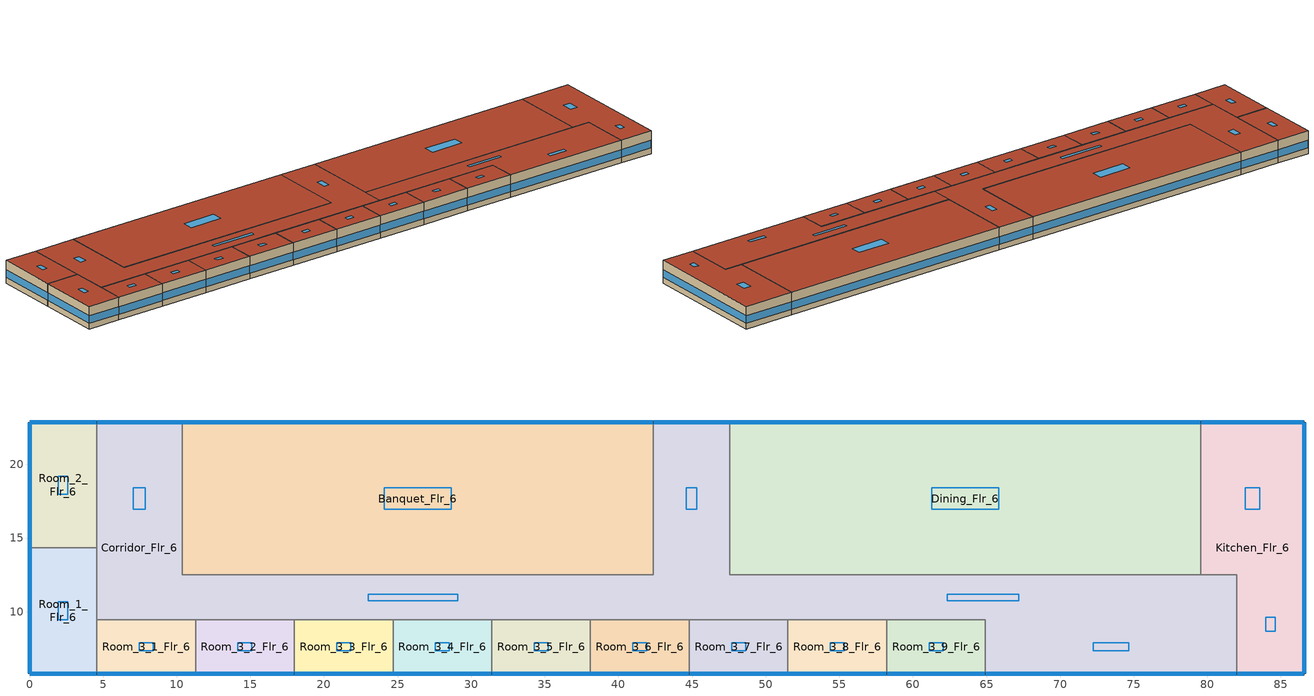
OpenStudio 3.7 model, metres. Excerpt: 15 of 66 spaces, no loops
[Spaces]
Room_2_Flr_6
 floor adiabatic (BTAP-Int-Wall): 4.57,22.86 4.57,14.33 0,14.33 0,22.86 z16.15
 wall outside: 4.57,22.86 0,22.86 0,14.33 z16.15:19.2
 wall to Room_1_Flr_6: 0,14.33 4.57,14.33 z16.15:19.2
 wall to Corridor_Flr_6: 4.57,14.33 4.57,22.86 z16.15:19.2
 window (BTAP-Ext-FixedWindow:U=0.190 SHGC=0.600): 4.55,22.86 0.03,22.86 / 0,22.83 0,14.35 z16.91:17.94
 roof outside: 4.57,14.33 4.57,22.86 0,22.86 0,14.33 z19.2
 skylight (BTAP-Ext-Skylights:U=0.190 SHGC=0.600): 2.61,17.99 2.61,19.2 1.96,19.2 1.96,17.99 z19.2
Banquet_Flr_6
 floor adiabatic (BTAP-Int-Wall): 42.37,22.86 42.37,12.5 10.36,12.5 10.36,22.86 z16.15
 wall outside: 42.37,22.86 10.36,22.86 z16.15:19.2
 wall to Corridor_Flr_6: 10.36,22.86 10.36,12.5 42.37,12.5 42.37,22.86 z16.15:19.2
 window (BTAP-Ext-FixedWindow:U=0.190 SHGC=0.600): 42.34,22.86 10.39,22.86 z16.91:17.93
 roof outside: 42.37,12.5 42.37,22.86 10.36,22.86 10.36,12.5 z19.2
 skylight (BTAP-Ext-Skylights:U=0.190 SHGC=0.600): 28.63,16.95 28.63,18.41 24.1,18.41 24.1,16.95 z19.2
Corridor_Flr_6
 floor adiabatic (BTAP-Int-Wall): 47.55,22.86 47.55,12.5 81.99,12.5 81.99,5.79 64.92,5.79 64.92,9.45 4.57,9.45 4.57,22.86 10.36,22.86 10.36,12.5 42.37,12.5 42.37,22.86 z16.15
 wall outside: 64.92,5.79 81.99,5.79 / 47.55,22.86 42.37,22.86 / 10.36,22.86 4.57,22.86 z16.15:19.2
 wall to Room_1_Flr_6: 4.57,14.33 4.57,9.45 z16.15:19.2
 wall to Kitchen_Flr_6: 81.99,5.79 81.99,12.5 79.55,12.5 z16.15:19.2
 wall to Dining_Flr_6: 79.55,12.5 47.55,12.5 47.55,22.86 z16.15:19.2
 wall to Room_3_1_Flr_6: 4.57,9.45 11.28,9.45 z16.15:19.2
 wall to Room_3_9_Flr_6: 58.22,9.45 64.92,9.45 64.92,5.79 z16.15:19.2
 wall to Room_3_4_Flr_6: 24.69,9.45 31.4,9.45 z16.15:19.2
 wall to Room_3_2_Flr_6: 11.28,9.45 17.98,9.45 z16.15:19.2
 wall to Room_3_3_Flr_6: 17.98,9.45 24.69,9.45 z16.15:19.2
 wall to Room_3_8_Flr_6: 51.51,9.45 58.22,9.45 z16.15:19.2
 wall to Room_3_5_Flr_6: 31.4,9.45 38.1,9.45 z16.15:19.2
 wall to Room_3_6_Flr_6: 38.1,9.45 44.81,9.45 z16.15:19.2
 wall to Room_3_7_Flr_6: 44.81,9.45 51.51,9.45 z16.15:19.2
 window (BTAP-Ext-FixedWindow:U=0.190 SHGC=0.600): 64.95,5.79 81.97,5.79 z16.91:17.93; 10.34,22.86 4.6,22.86 / 47.52,22.86 42.39,22.86 z16.91:17.94
 roof outside: 81.99,5.79 81.99,12.5 47.55,12.5 47.55,9.45 64.92,9.45 64.92,5.79 z19.2; 47.55,9.45 47.55,22.86 42.37,22.86 42.37,12.5 10.36,12.5 10.36,22.86 4.57,22.86 4.57,9.45 z19.2
 skylight (BTAP-Ext-Skylights:U=0.190 SHGC=0.600): 29.1,11.19 23.02,11.19 23.02,10.76 29.1,10.76 z19.2; 45.32,18.41 44.59,18.41 44.59,16.95 45.32,16.95 z19.2; 7.88,18.41 7.06,18.41 7.06,16.95 7.88,16.95 z19.2; 74.66,7.88 72.25,7.88 72.25,7.36 74.66,7.36 z19.2; 67.21,11.19 62.33,11.19 62.33,10.76 67.21,10.76 z19.2
Room_3_1_Flr_6
 floor adiabatic (BTAP-Int-Wall): 11.28,9.45 11.28,5.79 4.57,5.79 4.57,9.45 z16.15
 wall outside: 4.57,5.79 11.28,5.79 z16.15:19.2
 wall to Room_1_Flr_6: 4.57,9.45 4.57,5.79 z16.15:19.2
 wall to Room_3_2_Flr_6: 11.28,5.79 11.28,9.45 z16.15:19.2
 window (BTAP-Ext-FixedWindow:U=0.190 SHGC=0.600): 4.6,5.79 11.25,5.79 z16.91:17.94
 roof outside: 11.28,5.79 11.28,9.45 4.57,9.45 4.57,5.79 z19.2
 skylight (BTAP-Ext-Skylights:U=0.190 SHGC=0.600): 8.4,7.36 8.4,7.88 7.45,7.88 7.45,7.36 z19.2
Dining_Flr_6
 floor adiabatic (BTAP-Int-Wall): 79.55,22.86 79.55,12.5 47.55,12.5 47.55,22.86 z16.15
 wall outside: 79.55,22.86 47.55,22.86 z16.15:19.2
 wall to Kitchen_Flr_6: 79.55,12.5 79.55,22.86 z16.15:19.2
 window (BTAP-Ext-FixedWindow:U=0.190 SHGC=0.600): 79.53,22.86 47.57,22.86 z16.91:17.93
 roof outside: 79.55,12.5 79.55,22.86 47.55,22.86 47.55,12.5 z19.2
 skylight (BTAP-Ext-Skylights:U=0.190 SHGC=0.600): 65.81,16.95 65.81,18.41 61.29,18.41 61.29,16.95 z19.2
Room_1_Flr_6
 floor adiabatic (BTAP-Int-Wall): 4.57,14.33 4.57,5.79 0,5.79 0,14.33 z16.15
 wall outside: 0,14.33 0,5.79 4.57,5.79 z16.15:19.2
 window (BTAP-Ext-FixedWindow:U=0.190 SHGC=0.600): 0.03,5.79 4.55,5.79 / 0,14.3 0,5.82 z16.91:17.94
 roof outside: 4.57,5.79 4.57,14.33 0,14.33 0,5.79 z19.2
 skylight (BTAP-Ext-Skylights:U=0.190 SHGC=0.600): 2.61,9.45 2.61,10.66 1.96,10.66 1.96,9.45 z19.2
Kitchen_Flr_6
 floor adiabatic (BTAP-Int-Wall): 86.56,22.86 86.56,5.79 81.99,5.79 81.99,12.5 79.55,12.5 79.55,22.86 z16.15
 wall outside: 81.99,5.79 86.56,5.79 86.56,22.86 79.55,22.86 z16.15:19.2
 window (BTAP-Ext-FixedWindow:U=0.190 SHGC=0.600): 82.02,5.79 86.54,5.79 / 86.54,22.86 79.58,22.86 z16.91:17.94; 86.56,5.82 86.56,22.83 z16.91:17.93
 roof outside: 86.56,5.79 86.56,22.86 79.55,22.86 79.55,12.5 81.99,12.5 81.99,5.79 z19.2
 skylight (BTAP-Ext-Skylights:U=0.190 SHGC=0.600): 84.6,9.62 83.95,9.62 83.95,8.67 84.6,8.67 z19.2; 83.55,18.41 82.56,18.41 82.56,16.95 83.55,16.95 z19.2
Room_3_2_Flr_6
 floor adiabatic (BTAP-Int-Wall): 17.98,9.45 17.98,5.79 11.28,5.79 11.28,9.45 z16.15
 wall outside: 11.28,5.79 17.98,5.79 z16.15:19.2
 wall to Room_3_3_Flr_6: 17.98,5.79 17.98,9.45 z16.15:19.2
 window (BTAP-Ext-FixedWindow:U=0.190 SHGC=0.600): 11.3,5.79 17.96,5.79 z16.91:17.94
 roof outside: 17.98,5.79 17.98,9.45 11.28,9.45 11.28,5.79 z19.2
 skylight (BTAP-Ext-Skylights:U=0.190 SHGC=0.600): 15.11,7.36 15.11,7.88 14.16,7.88 14.16,7.36 z19.2
Room_3_3_Flr_6
 floor adiabatic (BTAP-Int-Wall): 24.69,9.45 24.69,5.79 17.98,5.79 17.98,9.45 z16.15
 wall outside: 17.98,5.79 24.69,5.79 z16.15:19.2
 wall to Room_3_4_Flr_6: 24.69,5.79 24.69,9.45 z16.15:19.2
 window (BTAP-Ext-FixedWindow:U=0.190 SHGC=0.600): 18.01,5.79 24.66,5.79 z16.91:17.94
 roof outside: 24.69,5.79 24.69,9.45 17.98,9.45 17.98,5.79 z19.2
 skylight (BTAP-Ext-Skylights:U=0.190 SHGC=0.600): 21.81,7.36 21.81,7.88 20.86,7.88 20.86,7.36 z19.2
Room_3_4_Flr_6
 floor adiabatic (BTAP-Int-Wall): 31.4,9.45 31.4,5.79 24.69,5.79 24.69,9.45 z16.15
 wall outside: 24.69,5.79 31.4,5.79 z16.15:19.2
 wall to Room_3_5_Flr_6: 31.4,5.79 31.4,9.45 z16.15:19.2
 window (BTAP-Ext-FixedWindow:U=0.190 SHGC=0.600): 24.72,5.79 31.37,5.79 z16.91:17.94
 roof outside: 31.4,5.79 31.4,9.45 24.69,9.45 24.69,5.79 z19.2
 skylight (BTAP-Ext-Skylights:U=0.190 SHGC=0.600): 28.52,7.36 28.52,7.88 27.57,7.88 27.57,7.36 z19.2
Room_3_5_Flr_6
 floor adiabatic (BTAP-Int-Wall): 38.1,9.45 38.1,5.79 31.4,5.79 31.4,9.45 z16.15
 wall outside: 31.4,5.79 38.1,5.79 z16.15:19.2
 wall to Room_3_6_Flr_6: 38.1,5.79 38.1,9.45 z16.15:19.2
 window (BTAP-Ext-FixedWindow:U=0.190 SHGC=0.600): 31.42,5.79 38.08,5.79 z16.91:17.94
 roof outside: 38.1,5.79 38.1,9.45 31.4,9.45 31.4,5.79 z19.2
 skylight (BTAP-Ext-Skylights:U=0.190 SHGC=0.600): 35.22,7.36 35.22,7.88 34.27,7.88 34.27,7.36 z19.2
Room_3_6_Flr_6
 floor adiabatic (BTAP-Int-Wall): 44.81,9.45 44.81,5.79 38.1,5.79 38.1,9.45 z16.15
 wall outside: 38.1,5.79 44.81,5.79 z16.15:19.2
 wall to Room_3_7_Flr_6: 44.81,5.79 44.81,9.45 z16.15:19.2
 window (BTAP-Ext-FixedWindow:U=0.190 SHGC=0.600): 38.13,5.79 44.78,5.79 z16.91:17.94
 roof outside: 44.81,5.79 44.81,9.45 38.1,9.45 38.1,5.79 z19.2
 skylight (BTAP-Ext-Skylights:U=0.190 SHGC=0.600): 41.93,7.36 41.93,7.88 40.98,7.88 40.98,7.36 z19.2
Room_3_7_Flr_6
 floor adiabatic (BTAP-Int-Wall): 51.51,9.45 51.51,5.79 44.81,5.79 44.81,9.45 z16.15
 wall outside: 44.81,5.79 51.51,5.79 z16.15:19.2
 wall to Room_3_8_Flr_6: 51.51,5.79 51.51,9.45 z16.15:19.2
 window (BTAP-Ext-FixedWindow:U=0.190 SHGC=0.600): 44.83,5.79 51.49,5.79 z16.91:17.94
 roof outside: 51.51,5.79 51.51,9.45 44.81,9.45 44.81,5.79 z19.2
 skylight (BTAP-Ext-Skylights:U=0.190 SHGC=0.600): 48.64,7.36 48.64,7.88 47.69,7.88 47.69,7.36 z19.2
Room_3_8_Flr_6
 floor adiabatic (BTAP-Int-Wall): 58.22,9.45 58.22,5.79 51.51,5.79 51.51,9.45 z16.15
 wall outside: 51.51,5.79 58.22,5.79 z16.15:19.2
 wall to Room_3_9_Flr_6: 58.22,5.79 58.22,9.45 z16.15:19.2
 window (BTAP-Ext-FixedWindow:U=0.190 SHGC=0.600): 51.54,5.79 58.19,5.79 z16.91:17.94
 roof outside: 58.22,5.79 58.22,9.45 51.51,9.45 51.51,5.79 z19.2
 skylight (BTAP-Ext-Skylights:U=0.190 SHGC=0.600): 55.34,7.36 55.34,7.88 54.39,7.88 54.39,7.36 z19.2
Room_3_9_Flr_6
 floor adiabatic (BTAP-Int-Wall): 64.92,9.45 64.92,5.79 58.22,5.79 58.22,9.45 z16.15
 wall outside: 58.22,5.79 64.92,5.79 z16.15:19.2
 window (BTAP-Ext-FixedWindow:U=0.190 SHGC=0.600): 58.25,5.79 64.9,5.79 z16.91:17.94
 roof outside: 64.92,5.79 64.92,9.45 58.22,9.45 58.22,5.79 z19.2
 skylight (BTAP-Ext-Skylights:U=0.190 SHGC=0.600): 62.04,7.36 62.04,7.88 61.1,7.88 61.1,7.36 z19.2
[Site]
Calgary Intl AP_AB_CAN: Latitude {deg}=51.11; Longitude {deg}=-114.02; Time Zone {hr}=-7; Elevation {m}=1084.1; Terrain=City
[Building]
LargeHotel: North Axis {deg}=0; Default Construction Set=BTAP-Mass at hdd = 5000.0; Standards Number of Stories=7; Standards Number of Above Ground Stories=6; Standards Template=NECB2017; Standards Building Type=LargeHotel
[Site:WaterMainsTemperature]
Calculation Method=Correlation; Annual Average Outdoor Air Temperature {C}=4.69167; Maximum Difference In Monthly Average Outdoor Air Temperatures {deltaC}=24.6
[Site:GroundTemperature:BuildingSurface]
19.527, 19.502, 19.536, 19.598, 20.002, 21.64, 22.225, 22.375, 21.449, 20.121, 19.802, 19.633
[SizingPeriod:DesignDay] Barometric Pressure {Pa}=88961; Rain Indicator=No; Snow Indicator=No; Day of Month=21; Daylight Saving Time Indicator=No; Humidity Condition Type=Wetbulb; Dry-Bulb Temperature Range Modifier Type=DefaultMultipliers
Name | Maximum Dry-Bulb Temperature {C} | Daily Dry-Bulb Temperature Range {deltaC} | Wind Speed {m/s} | Wind Direction {deg} | Month | Day Type | Wetbulb or DewPoint at Maximum Dry-Bulb {C} | Solar Model Indicator | ASHRAE Clear Sky Optical Depth for Beam Irradiance | ASHRAE Clear Sky Optical Depth for Diffuse Irradiance | Sky Clearness
Calgary Intl AP Ann Clg .4% Condns DB=>MWB | 28.8 | 12.3 | 4.5 | 160 | 7 | SummerDesignDay | 16 | ASHRAETau | 0.34 | 2.419
Calgary Intl AP Ann Clg .4% Condns WB=>MDB | 25.5 | 12.3 | 4.5 | 160 | 7 | SummerDesignDay | 17.8 | ASHRAETau | 0.34 | 2.419
Calgary Intl AP Ann Htg 99.6% Condns DB | -27.7 | 0 | 2.7 | 200 | 1 | WinterDesignDay | -27.7 | ASHRAEClearSky |  |  | 0
[ClimateZones]
Climate Zone Institution Name 1=ASHRAE; Climate Zone Document Name 1=ANSI/ASHRAE Standard 169; Climate Zone Document Year 1=2006; Climate Zone Value 1=7
[Site:GroundTemperature:Shallow]
-1.6, -5.4, -6.4, -5.5, -0.4, 5.3, 10.8, 14.7, 15.8, 14, 9.5, 4
[Site:GroundTemperature:Deep]
4, 1.3, -0.4, -0.9, 0.1, 2.3, 5.2, 8, 9.9, 10.3, 9.2, 7
[Site:GroundTemperature:FCfactorMethod]
January Ground Temperature {C}=5.5; February Ground Temperature {C}=-2; March Ground Temperature {C}=-7.6; April Ground Temperature {C}=-6.3; May Ground Temperature {C}=-6.6; June Ground Temperature {C}=-0.3; July Ground Temperature {C}=4.9; August Ground Temperature {C}=10.2; September Ground Temperature {C}=13.8; October Ground Temperature {C}=17; November Ground Temperature {C}=16.6; December Ground Temperature {C}=11.1
[Material:NoMass] Roughness=Smooth; Thermal Absorptance=0.9; Solar Absorptance=0.7
Name | Thermal Resistance {m2-K/W} | Visible Absorptance
Typical Carpet Pad; Typical Carpet Pad 1 | 0.21648 | 0.8
Typical Insulation 1 | 5.91238 | 0.7
Typical Insulation 2 | 4.49096 | 0.7
Typical Insulation 3 | 7.24636 | 0.7
Typical Carpet Pad 2 | 1.25503 | 0.8
Typical Carpet Pad 3; Typical Carpet Pad 4 | 3.45515 | 0.8
Typical Insulation 4 | 0.526298 | 0.7
Typical Insulation 5 | 0.526316 | 0.7
[Material]
Name | Roughness | Thickness {m} | Conductivity {W/m-K} | Density {kg/m3} | Specific Heat {J/kg-K} | Thermal Absorptance | Solar Absorptance | Visible Absorptance
G05 25mm wood | MediumSmooth | 0.0254 | 0.15 | 608 | 1630 | 0.9 | 0.5 | 0.5
100mm Normalweight concrete floor 1 | MediumSmooth | 0.1016 | 2.31 | 2322 | 832
G01 13mm gypsum board 1 | Smooth | 0.0127 | 0.16 | 800 | 1090 | 0.9 | 0.7 | 0.5
4 in. Normalweight Concrete Floor 1 | MediumRough | 0.1016 | 2.31 | 2322 | 832 | 0.9 | 0.7 | 0.7
1IN Stucco 1 | Smooth | 0.0253 | 0.6918 | 1858 | 837 | 0.9 | 0.7 | 0.92
8IN CONCRETE HW RefBldg 1 | Rough | 0.2032 | 1.311 | 2240 | 836.8 | 0.9 | 0.7 | 0.7
1/2IN Gypsum 1 | Smooth | 0.0127 | 0.16 | 784.9 | 830 | 0.9 | 0.4 | 0.4
Metal Roof Surface 1; F08 Metal surface 1 | Smooth | 0.0008 | 45.28 | 7824 | 500 | 0.9 | 0.7 | 0.7
6 in. Normalweight Concrete Floor 1; 6 in. Normalweight Concrete Floor 2; 6 in. Normalweight Concrete Floor 3 | MediumRough | 0.1524 | 2.31 | 2322 | 832 | 0.9 | 0.7 | 0.7
[Construction]
BTAP-Int-Partition; BTAP-Int-Door: G05 25mm wood
BTAP-Int-Floor: 100mm Normalweight concrete floor 1, Typical Carpet Pad
BTAP-Int-Wall: G01 13mm gypsum board 1, G01 13mm gypsum board 1
BTAP-Int-Ceiling: Typical Carpet Pad, 100mm Normalweight concrete floor 1
BTAP-Int-Window: SimpleGlazing
BTAP-Ext-Floor-Mass:U-0.162: Typical Insulation 1, 4 in. Normalweight Concrete Floor 1, Typical Carpet Pad 1
BTAP-Ext-Wall-Mass:U-0.21: 1IN Stucco 1, 8IN CONCRETE HW RefBldg 1, Typical Insulation 2, 1/2IN Gypsum 1
BTAP-Ext-Roof-Metal:U-0.138: Metal Roof Surface 1, Typical Insulation 3
BTAP-Grnd-Floor-Mass:U-0.757: 6 in. Normalweight Concrete Floor 1, Typical Carpet Pad 2
BTAP-Grnd-Wall-Mass:U-0.284: 6 in. Normalweight Concrete Floor 2, Typical Carpet Pad 3
BTAP-Grnd-Roof-Mass:U-0.284: 6 in. Normalweight Concrete Floor 3, Typical Carpet Pad 4
BTAP-Ext-FixedWindow:U=0.190 SHGC=0.600; BTAP-Ext-GlassDoors:U=0.190 SHGC=0.600; BTAP-Ext-Skylights:U=0.190 SHGC=0.600; BTAP-Ext-DaylightDomes:U=0.190 SHGC=0.600; BTAP-Ext-DaylightDiffuser:U=0.190 SHGC=0.600: SimpleGlazing:U=0.190 SHGC=0.600
BTAP-Ext-Door:U-1.9: F08 Metal surface 1, Typical Insulation 4
BTAP-Ext-OverHeadDoor:U-1.9: Typical Insulation 5
[DefaultConstructionSet]
BTAP-Mass at hdd = 5000.0: Default Exterior Surface Constructions=BTAP-Mass at hdd = 5000.0; Default Interior Surface Constructions=Default Surface Constructions 2; Default Ground Contact Surface Constructions=BTAP-Mass at hdd = 5000.0 1; Default Exterior SubSurface Constructions=BTAP-Mass at hdd = 5000.0; Default Interior SubSurface Constructions=Default Sub Surface Constructions 2; Interior Partition Construction=BTAP-Int-Partition
[DefaultSurfaceConstructions]
Name | Floor Construction | Wall Construction | Roof Ceiling Construction
Default Surface Constructions 2 | BTAP-Int-Floor | BTAP-Int-Wall | BTAP-Int-Ceiling
BTAP-Mass at hdd = 5000.0 | BTAP-Ext-Floor-Mass:U-0.162 | BTAP-Ext-Wall-Mass:U-0.21 | BTAP-Ext-Roof-Metal:U-0.138
BTAP-Mass at hdd = 5000.0 1 | BTAP-Grnd-Floor-Mass:U-0.757 | BTAP-Grnd-Wall-Mass:U-0.284 | BTAP-Grnd-Roof-Mass:U-0.284
[DefaultSubSurfaceConstructions]
Name | Fixed Window Construction | Operable Window Construction | Door Construction | Glass Door Construction | Overhead Door Construction | Skylight Construction | Tubular Daylight Dome Construction | Tubular Daylight Diffuser Construction
Default Sub Surface Constructions 2 | BTAP-Int-Window | BTAP-Int-Window | BTAP-Int-Door
BTAP-Mass at hdd = 5000.0 | BTAP-Ext-FixedWindow:U=0.190 SHGC=0.600 | BTAP-Ext-FixedWindow:U=0.190 SHGC=0.600 | BTAP-Ext-Door:U-1.9 | BTAP-Ext-GlassDoors:U=0.190 SHGC=0.600 | BTAP-Ext-OverHeadDoor:U-1.9 | BTAP-Ext-Skylights:U=0.190 SHGC=0.600 | BTAP-Ext-DaylightDomes:U=0.190 SHGC=0.600 | BTAP-Ext-DaylightDiffuser:U=0.190 SHGC=0.600
[WindowMaterial:SimpleGlazingSystem] Solar Heat Gain Coefficient=0.6; Visible Transmittance=0.21
Name | U-Factor {W/m2-K}
SimpleGlazing | 2.2
SimpleGlazing:U=0.190 SHGC=0.600 | 1.9
[Space] Building Story=Building Story 4; Volume {m3}=Autocalculate
Name | Space Type | Thermal Zone | Part of Total Floor Area
Room_2_Flr_6 | Space Function Guest room | DU_BT=Space Function_ST=Guest room_FL=Building Story 4_SCHF 8 | Yes
Banquet_Flr_6; Dining_Flr_6 | Space Function Dining area - other | ALL_ST=Dining area - other_FL=Building Story 4_SCH=B | Yes
Kitchen_Flr_6 | Space Function Food preparation area | ALL_ST=Food preparation area_FL=Building Story 4_SCH=B | Yes
Corridor_Flr_6 | Space Function Corridor/Transition area other-sch-F | WILD_ST=Corridor/Transition area other-sch-E_FL=Building Story 4_SCH=F | Yes
Room_3_1_Flr_6 | Space Function Guest room | DU_BT=Space Function_ST=Guest room_FL=Building Story 4_SCHF 5 | Yes
Room_1_Flr_6 | Space Function Guest room | DU_BT=Space Function_ST=Guest room_FL=Building Story 4_SCHF 7 | Yes
Room_3_2_Flr_6 | Space Function Guest room | DU_BT=Space Function_ST=Guest room_FL=Building Story 4_SCHF 10
Room_3_3_Flr_6 | Space Function Guest room | DU_BT=Space Function_ST=Guest room_FL=Building Story 4_SCHF 4
Room_3_4_Flr_6 | Space Function Guest room | DU_BT=Space Function_ST=Guest room_FL=Building Story 4_SCHF 3
Room_3_5_Flr_6 | Space Function Guest room | DU_BT=Space Function_ST=Guest room_FL=Building Story 4_SCHF 6
Room_3_6_Flr_6 | Space Function Guest room | DU_BT=Space Function_ST=Guest room_FL=Building Story 4_SCHF 2
Room_3_7_Flr_6 | Space Function Guest room | DU_BT=Space Function_ST=Guest room_FL=Building Story 4_SCHF 1
Room_3_8_Flr_6 | Space Function Guest room | DU_BT=Space Function_ST=Guest room_FL=Building Story 4_SCHF 9
Room_3_9_Flr_6 | Space Function Guest room | DU_BT=Space Function_ST=Guest room_FL=Building Story 4_SCHF
[BuildingStory]
Building Story 4: Nominal Z Coordinate {m}=16.152
[SpaceType] Standards Building Type=Space Function
Name | Default Schedule Set | Design Specification Outdoor Air Object | Standards Space Type
Space Function Dining area - other | Space Function Dining area - other Schedule Set | Space Function Dining area - other Ventilation | Dining area - other
Space Function Food preparation area | Space Function Food preparation area Schedule Set | Space Function Food preparation area Ventilation | Food preparation area
Space Function Guest room | Space Function Guest room Schedule Set | Space Function Guest room Ventilation | Guest room
Space Function Corridor/Transition area other-sch-F | Space Function Corridor/Transition area other-sch-F Schedule Set | Space Function Corridor/Transition area other-sch-F Ventilation | Corridor/Transition area other-sch-F
[People:Definition] Number of People Calculation Method=People/Area; Fraction Radiant=0.3
Name | People per Space Floor Area {person/m2}
Space Function Dining area - other People Definition | 0.100036
Space Function Food preparation area People Definition | 0.0500182
Space Function Guest room People Definition | 0.0400145
Space Function Corridor/Transition area other-sch-F People Definition | 0.0100036
[People] Work Efficiency Schedule=Work Efficiency Schedule; Clothing Insulation Schedule=Clothing Schedule; Air Velocity Schedule=Air Velocity Schedule; Multiplier=1
Name | People Definition | Space or SpaceType
Space Function Dining area - other People | Space Function Dining area - other People Definition | Space Function Dining area - other
Space Function Food preparation area People | Space Function Food preparation area People Definition | Space Function Food preparation area
Space Function Guest room People | Space Function Guest room People Definition | Space Function Guest room
Space Function Corridor/Transition area other-sch-F People | Space Function Corridor/Transition area other-sch-F People Definition | Space Function Corridor/Transition area other-sch-F
[Lights:Definition] Design Level Calculation Method=Watts/Area; Fraction Radiant=0.5; Fraction Visible=0.2
Name | Watts per Space Floor Area {W/m2}
Space Function Dining area - other Lights Definition | 6.79994
Space Function Food preparation area Lights Definition | 11.3999
Space Function Guest room Lights Definition | 8.29993
Space Function Corridor/Transition area other-sch-F Lights Definition | 7.10258
[Lights] Fraction Replaceable=1
Name | Lights Definition | Space or SpaceType
Space Function Dining area - other Lights | Space Function Dining area - other Lights Definition | Space Function Dining area - other
Space Function Food preparation area Lights | Space Function Food preparation area Lights Definition | Space Function Food preparation area
Space Function Guest room Lights | Space Function Guest room Lights Definition | Space Function Guest room
Space Function Corridor/Transition area other-sch-F Lights | Space Function Corridor/Transition area other-sch-F Lights Definition | Space Function Corridor/Transition area other-sch-F
[DesignSpecification:OutdoorAir] Outdoor Air Method=Sum
Name | Outdoor Air Flow per Person {m3/s-person} | Outdoor Air Flow per Floor Area {m3/s-m2}
Space Function Dining area - other Ventilation | 0.0710942
Space Function Food preparation area Ventilation | 0.0304689
Space Function Guest room Ventilation |  | 0.00046228
Space Function Corridor/Transition area other-sch-F Ventilation |  | 0.000254
[DefaultScheduleSet] People Activity Level Schedule=NECB-Activity; Infiltration Schedule=Always On
Name | Number of People Schedule | Lighting Schedule | Electric Equipment Schedule
Space Function Dining area - other Schedule Set | NECB-B-Occupancy | NECB-B-Lighting | NECB-B-Electric-Equipment
Space Function Food preparation area Schedule Set | NECB-B-Occupancy | NECB-B-Occupancy-NECB-B-Lighting-0.0-0.0-0.67-Light Ruleset | NECB-B-Electric-Equipment
Space Function Guest room Schedule Set; Space Function Corridor/Transition area other-sch-F Schedule Set | NECB-F-Occupancy | NECB-F-Lighting | NECB-F-Electric-Equipment
[ThermostatSetpoint:DualSetpoint]
Name | Heating Setpoint Temperature Schedule | Cooling Setpoint Temperature Schedule
Space Function Guest room Thermostat 107; Space Function Guest room Thermostat 108; Space Function Guest room Thermostat 109; Space Function Guest room Thermostat 110; Space Function Guest room Thermostat 111; Space Function Guest room Thermostat 117; Space Function Guest room Thermostat 126; Space Function Guest room Thermostat 129; Space Function Guest room Thermostat 146; Space Function Guest room Thermostat 148; Space Function Guest room Thermostat 159; Space Function Corridor/Transition area other-sch-F Thermostat 2 | NECB-F-Thermostat Setpoint-Heating | NECB-F-Thermostat Setpoint-Cooling
Space Function Dining area - other Thermostat 5; Space Function Food preparation area Thermostat 3 | NECB-B-Thermostat Setpoint-Heating | NECB-B-Thermostat Setpoint-Cooling
[ElectricEquipment:Definition] Design Level Calculation Method=Watts/Area; Fraction Radiant=0.5
Name | Watts per Space Floor Area {W/m2}
Space Function Dining area - other Elec Equip Definition | 1.00036
Space Function Food preparation area Elec Equip Definition | 10.0036
Space Function Guest room Elec Equip Definition | 2.50091
[ElectricEquipment]
Name | Electric Equipment Definition | Space or SpaceType
Space Function Dining area - other Elec Equip | Space Function Dining area - other Elec Equip Definition | Space Function Dining area - other
Space Function Food preparation area Elec Equip | Space Function Food preparation area Elec Equip Definition | Space Function Food preparation area
Space Function Guest room Elec Equip | Space Function Guest room Elec Equip Definition | Space Function Guest room
[SpaceInfiltration:DesignFlowRate] Design Flow Rate Calculation Method=Flow/ExteriorArea
Name | Space or SpaceType | Schedule | Flow per Exterior Surface Area {m3/s-m2} | Constant Term Coefficient | Temperature Term Coefficient | Velocity Term Coefficient | Velocity Squared Term Coefficient
Banquet_Flr_6 Infiltration | Banquet_Flr_6 | Always On Discrete | 0.00025 | 0 | 0 | 0.224 | 0
Corridor_Flr_6 Infiltration | Corridor_Flr_6 | Always On Discrete | 0.00025 | 0 | 0 | 0.224 | 0
Dining_Flr_6 Infiltration | Dining_Flr_6 | Always On Discrete | 0.00025 | 0 | 0 | 0.224 | 0
Kitchen_Flr_6 Infiltration | Kitchen_Flr_6 | Always On Discrete | 0.00025 | 0 | 0 | 0.224 | 0
Room_1_Flr_6 Infiltration | Room_1_Flr_6 | Always On Discrete | 0.00025 | 0 | 0 | 0.224 | 0
Room_2_Flr_6 Infiltration | Room_2_Flr_6 | Always On Discrete | 0.00025 | 0 | 0 | 0.224 | 0
Room_3_1_Flr_6 Infiltration | Room_3_1_Flr_6 | Always On Discrete | 0.00025 | 0 | 0 | 0.224 | 0
Room_3_2_Flr_6 Infiltration | Room_3_2_Flr_6 | Always On Discrete | 0.00025 | 0 | 0 | 0.224 | 0
Room_3_3_Flr_6 Infiltration | Room_3_3_Flr_6 | Always On Discrete | 0.00025 | 0 | 0 | 0.224 | 0
Room_3_4_Flr_6 Infiltration | Room_3_4_Flr_6 | Always On Discrete | 0.00025 | 0 | 0 | 0.224 | 0
Room_3_5_Flr_6 Infiltration | Room_3_5_Flr_6 | Always On Discrete | 0.00025 | 0 | 0 | 0.224 | 0
Room_3_6_Flr_6 Infiltration | Room_3_6_Flr_6 | Always On Discrete | 0.00025 | 0 | 0 | 0.224 | 0
Room_3_7_Flr_6 Infiltration | Room_3_7_Flr_6 | Always On Discrete | 0.00025 | 0 | 0 | 0.224 | 0
Room_3_8_Flr_6 Infiltration | Room_3_8_Flr_6 | Always On Discrete | 0.00025 | 0 | 0 | 0.224 | 0
Room_3_9_Flr_6 Infiltration | Room_3_9_Flr_6 | Always On Discrete | 0.00025 | 0 | 0 | 0.224 | 0
Space Function Corridor/Transition area other-sch-F Infiltration | Space Function Corridor/Transition area other-sch-F |  | 0.000250063
[ThermalZone] Use Ideal Air Loads=No
Name | Thermostat
DU_BT=Space Function_ST=Guest room_FL=Building Story 4_SCHF | Space Function Guest room Thermostat 107
DU_BT=Space Function_ST=Guest room_FL=Building Story 4_SCHF 1 | Space Function Guest room Thermostat 108
DU_BT=Space Function_ST=Guest room_FL=Building Story 4_SCHF 2 | Space Function Guest room Thermostat 109
DU_BT=Space Function_ST=Guest room_FL=Building Story 4_SCHF 3 | Space Function Guest room Thermostat 110
DU_BT=Space Function_ST=Guest room_FL=Building Story 4_SCHF 4 | Space Function Guest room Thermostat 111
DU_BT=Space Function_ST=Guest room_FL=Building Story 4_SCHF 5 | Space Function Guest room Thermostat 117
DU_BT=Space Function_ST=Guest room_FL=Building Story 4_SCHF 6 | Space Function Guest room Thermostat 126
DU_BT=Space Function_ST=Guest room_FL=Building Story 4_SCHF 7 | Space Function Guest room Thermostat 129
DU_BT=Space Function_ST=Guest room_FL=Building Story 4_SCHF 8 | Space Function Guest room Thermostat 146
DU_BT=Space Function_ST=Guest room_FL=Building Story 4_SCHF 9 | Space Function Guest room Thermostat 148
DU_BT=Space Function_ST=Guest room_FL=Building Story 4_SCHF 10 | Space Function Guest room Thermostat 159
ALL_ST=Dining area - other_FL=Building Story 4_SCH=B | Space Function Dining area - other Thermostat 5
ALL_ST=Food preparation area_FL=Building Story 4_SCH=B | Space Function Food preparation area Thermostat 3
WILD_ST=Corridor/Transition area other-sch-E_FL=Building Story 4_SCH=F | Space Function Corridor/Transition area other-sch-F Thermostat 2
[Foundation:Kiva]
Bldg Kiva Foundation: Wall Height Above Grade {m}=0; Wall Depth Below Slab {m}=0
[Foundation:Kiva:Settings]

[Schedule:Ruleset]
Clothing Schedule: Default Day Schedule=Clothing Schedule Default Winter Clothes
Air Velocity Schedule: Default Day Schedule=Air Velocity Schedule Default
Work Efficiency Schedule: Default Day Schedule=Work Efficiency Schedule Default
NECB-Activity: Default Day Schedule=NECB-Activity Default; Summer Design Day Schedule=NECB-Activity Summer Design Day; Winter Design Day Schedule=NECB-Activity Winter Design Day
Always On: Default Day Schedule=Always On Default
NECB-B-Occupancy: Default Day Schedule=NECB-B-Occupancy Default
NECB-B-Lighting: Default Day Schedule=NECB-B-Lighting Default
NECB-B-Electric-Equipment: Default Day Schedule=NECB-B-Electric-Equipment Default
NECB-B-Thermostat Setpoint-Heating: Default Day Schedule=NECB-B-Thermostat Setpoint-Heating Default
NECB-B-Thermostat Setpoint-Cooling: Default Day Schedule=NECB-B-Thermostat Setpoint-Cooling Default
NECB-B-Occupancy-NECB-B-Lighting-0.0-0.0-0.67-Light Ruleset: Default Day Schedule=NECB-B-Occupancy-NECB-B-Lighting-0.0-0.0-0.67-Light Default
NECB-F-Occupancy: Default Day Schedule=NECB-F-Occupancy Default
NECB-F-Lighting: Default Day Schedule=NECB-F-Lighting Default
NECB-F-Electric-Equipment: Default Day Schedule=NECB-F-Electric-Equipment Default
NECB-F-Thermostat Setpoint-Heating: Default Day Schedule=NECB-F-Thermostat Setpoint-Heating Default
NECB-F-Thermostat Setpoint-Cooling: Default Day Schedule=NECB-F-Thermostat Setpoint-Cooling Default
[Schedule:Day]
Clothing Schedule Default Winter Clothes; Always On Default: 24, 0, 1
Clothing Schedule Summer Clothes: 24, 0, 0.5
Air Velocity Schedule Default: 24, 0, 0.2
Work Efficiency Schedule Default: 24, 0, 0
NECB-Activity Default; NECB-Activity Winter Design Day; NECB-Activity Summer Design Day: 24, 0, 130
NECB-B-Occupancy Default; NECB-B-Occupancy Default|Wkdy Day: 1, 0, 0.3, 2, 0, 0.1, 9, 0, 0, 10, 0, 0.1, 11, 0, 0.2, 12, 0, 0.5, 13, 0, 0.9, 14, 0, 0.8, 15, 0, 0.5, 17, 0, 0.2, 18, 0, 0.3, 19, 0, 0.6, 22, 0, 0.9, 23, 0, 0.6, 24, 0, 0.4
NECB-B-Occupancy Sat Day: 1, 0, 0.5, 2, 0, 0.3, 9, 0, 0, 10, 0, 0.1, 11, 0, 0.2, 12, 0, 0.5, 13, 0, 0.9, 14, 0, 0.8, 15, 0, 0.5, 17, 0, 0.2, 18, 0, 0.3, 19, 0, 0.6, 22, 0, 0.9, 24, 0, 0.6
NECB-B-Occupancy Sun|Hol Day: 1, 0, 0.1, 2, 0, 0.3, 10, 0, 0, 11, 0, 0.1, 12, 0, 0.4, 14, 0, 0.5, 15, 0, 0.4, 18, 0, 0.2, 19, 0, 0.5, 21, 0, 0.7, 22, 0, 0.5, 23, 0, 0.3, 24, 0, 0.1
NECB-B-Lighting Default; NECB-B-Lighting Default|Wkdy Day; NECB-B-Lighting Sat Day; NECB-B-Electric-Equipment Default; NECB-B-Electric-Equipment Default|Wkdy Day; NECB-B-Electric-Equipment Sat Day; NECB-B-Occupancy-NECB-B-Lighting-0.0-0.0-0.67-Light Default; NECB-B-Occupancy-NECB-B-Lighting-0.0-0.0-0.67-Default|Wkdy-Light Day; NECB-B-Occupancy-NECB-B-Lighting-0.0-0.0-0.67-Sat-Light Day: 1, 0, 0.9, 2, 0, 0.5, 9, 0, 0.1, 10, 0, 0.5, 11, 0, 0.7, 24, 0, 0.9
NECB-B-Lighting Sun|Hol Day; NECB-B-Electric-Equipment Sun|Hol Day; NECB-B-Occupancy-NECB-B-Lighting-0.0-0.0-0.67-Sun|Hol-Light Day: 2, 0, 0.5, 10, 0, 0.1, 11, 0, 0.5, 23, 0, 0.9, 24, 0, 0.5
NECB-B-Thermostat Setpoint-Heating Default; NECB-B-Thermostat Setpoint-Heating Default|Wkdy Day; NECB-B-Thermostat Setpoint-Heating Sat Day: 2, 0, 22, 8, 0, 18, 9, 0, 20, 24, 0, 22
NECB-B-Thermostat Setpoint-Heating Sun|Hol Day: 1, 0, 18, 2, 0, 22, 9, 0, 18, 10, 0, 20, 23, 0, 22, 24, 0, 18
NECB-B-Thermostat Setpoint-Cooling Default; NECB-B-Thermostat Setpoint-Cooling Default|Wkdy Day; NECB-B-Thermostat Setpoint-Cooling Sat Day: 1, 0, 24, 8, 0, 35, 24, 0, 24
NECB-B-Thermostat Setpoint-Cooling Sun|Hol Day: 9, 0, 35, 23, 0, 24, 24, 0, 35
NECB-F-Occupancy Default; NECB-F-Occupancy Default|Wkdy Day; NECB-F-Occupancy Sat Day; NECB-F-Occupancy Sun|Hol Day: 7, 0, 0.63, 8, 0, 0.49, 10, 0, 0.28, 16, 0, 0.14, 17, 0, 0.21, 20, 0, 0.35, 22, 0, 0.49, 23, 0, 0.56, 24, 0, 0.63
NECB-F-Lighting Default; NECB-F-Lighting Default|Wkdy Day; NECB-F-Lighting Sat Day; NECB-F-Lighting Sun|Hol Day; NECB-F-Electric-Equipment Default; NECB-F-Electric-Equipment Default|Wkdy Day; NECB-F-Electric-Equipment Sat Day; NECB-F-Electric-Equipment Sun|Hol Day: 1, 0, 0.21, 3, 0, 0.14, 6, 0, 0.07, 7, 0, 0.14, 8, 0, 0.28, 9, 0, 0.35, 11, 0, 0.28, 12, 0, 0.21, 19, 0, 0.14, 20, 0, 0.42, 21, 0, 0.56, 22, 0, 0.63, 23, 0, 0.56, 24, 0, 0.42
NECB-F-Thermostat Setpoint-Heating Default; NECB-F-Thermostat Setpoint-Heating Default|Wkdy Day; NECB-F-Thermostat Setpoint-Heating Sat Day; NECB-F-Thermostat Setpoint-Heating Sun|Hol Day: 1, 0, 22, 7, 0, 18, 8, 0, 20, 24, 0, 22
NECB-F-Thermostat Setpoint-Cooling Default; NECB-F-Thermostat Setpoint-Cooling Default|Wkdy Day; NECB-F-Thermostat Setpoint-Cooling Sat Day; NECB-F-Thermostat Setpoint-Cooling Sun|Hol Day: 24, 0, 24
[Schedule:Rule] Date Specification Type=DateRange; Start Day=1
Name | Schedule Ruleset | Rule Order | Day Schedule | Start Month | End Month | End Day | Apply Monday | Apply Tuesday | Apply Wednesday | Apply Thursday | Apply Friday | Apply Saturday | Apply Sunday
Schedule Rule 1 | Clothing Schedule | 0 | Clothing Schedule Summer Clothes | 5 | 9 | 30
Schedule Rule 17 | NECB-B-Occupancy | 2 | NECB-B-Occupancy Default|Wkdy Day | 1 | 12 | 31 | Yes | Yes | Yes | Yes | Yes
Schedule Rule 18 | NECB-B-Occupancy | 1 | NECB-B-Occupancy Sat Day | 1 | 12 | 31 |  |  |  |  |  | Yes
Schedule Rule 19 | NECB-B-Occupancy | 0 | NECB-B-Occupancy Sun|Hol Day | 1 | 12 | 31 |  |  |  |  |  |  | Yes
Schedule Rule 20 | NECB-B-Lighting | 2 | NECB-B-Lighting Default|Wkdy Day | 1 | 12 | 31 | Yes | Yes | Yes | Yes | Yes
Schedule Rule 21 | NECB-B-Lighting | 1 | NECB-B-Lighting Sat Day | 1 | 12 | 31 |  |  |  |  |  | Yes
Schedule Rule 22 | NECB-B-Lighting | 0 | NECB-B-Lighting Sun|Hol Day | 1 | 12 | 31 |  |  |  |  |  |  | Yes
Schedule Rule 23 | NECB-B-Electric-Equipment | 2 | NECB-B-Electric-Equipment Default|Wkdy Day | 1 | 12 | 31 | Yes | Yes | Yes | Yes | Yes
Schedule Rule 24 | NECB-B-Electric-Equipment | 1 | NECB-B-Electric-Equipment Sat Day | 1 | 12 | 31 |  |  |  |  |  | Yes
Schedule Rule 25 | NECB-B-Electric-Equipment | 0 | NECB-B-Electric-Equipment Sun|Hol Day | 1 | 12 | 31 |  |  |  |  |  |  | Yes
Schedule Rule 26 | NECB-B-Thermostat Setpoint-Heating | 2 | NECB-B-Thermostat Setpoint-Heating Default|Wkdy Day | 1 | 12 | 31 | Yes | Yes | Yes | Yes | Yes
Schedule Rule 27 | NECB-B-Thermostat Setpoint-Heating | 1 | NECB-B-Thermostat Setpoint-Heating Sat Day | 1 | 12 | 31 |  |  |  |  |  | Yes
Schedule Rule 28 | NECB-B-Thermostat Setpoint-Heating | 0 | NECB-B-Thermostat Setpoint-Heating Sun|Hol Day | 1 | 12 | 31 |  |  |  |  |  |  | Yes
Schedule Rule 29 | NECB-B-Thermostat Setpoint-Cooling | 2 | NECB-B-Thermostat Setpoint-Cooling Default|Wkdy Day | 1 | 12 | 31 | Yes | Yes | Yes | Yes | Yes
Schedule Rule 30 | NECB-B-Thermostat Setpoint-Cooling | 1 | NECB-B-Thermostat Setpoint-Cooling Sat Day | 1 | 12 | 31 |  |  |  |  |  | Yes
Schedule Rule 31 | NECB-B-Thermostat Setpoint-Cooling | 0 | NECB-B-Thermostat Setpoint-Cooling Sun|Hol Day | 1 | 12 | 31 |  |  |  |  |  |  | Yes
Schedule Rule 32 | NECB-B-Occupancy-NECB-B-Lighting-0.0-0.0-0.67-Light Ruleset | 2 | NECB-B-Occupancy-NECB-B-Lighting-0.0-0.0-0.67-Default|Wkdy-Light Day | 1 | 12 | 31 | Yes | Yes | Yes | Yes | Yes
Schedule Rule 33 | NECB-B-Occupancy-NECB-B-Lighting-0.0-0.0-0.67-Light Ruleset | 1 | NECB-B-Occupancy-NECB-B-Lighting-0.0-0.0-0.67-Sat-Light Day | 1 | 12 | 31 |  |  |  |  |  | Yes
Schedule Rule 34 | NECB-B-Occupancy-NECB-B-Lighting-0.0-0.0-0.67-Light Ruleset | 0 | NECB-B-Occupancy-NECB-B-Lighting-0.0-0.0-0.67-Sun|Hol-Light Day | 1 | 12 | 31 |  |  |  |  |  |  | Yes
Schedule Rule 35 | NECB-F-Occupancy | 2 | NECB-F-Occupancy Default|Wkdy Day | 1 | 12 | 31 | Yes | Yes | Yes | Yes | Yes
Schedule Rule 36 | NECB-F-Occupancy | 1 | NECB-F-Occupancy Sat Day | 1 | 12 | 31 |  |  |  |  |  | Yes
Schedule Rule 37 | NECB-F-Occupancy | 0 | NECB-F-Occupancy Sun|Hol Day | 1 | 12 | 31 |  |  |  |  |  |  | Yes
Schedule Rule 38 | NECB-F-Lighting | 2 | NECB-F-Lighting Default|Wkdy Day | 1 | 12 | 31 | Yes | Yes | Yes | Yes | Yes
Schedule Rule 39 | NECB-F-Lighting | 1 | NECB-F-Lighting Sat Day | 1 | 12 | 31 |  |  |  |  |  | Yes
Schedule Rule 40 | NECB-F-Lighting | 0 | NECB-F-Lighting Sun|Hol Day | 1 | 12 | 31 |  |  |  |  |  |  | Yes
Schedule Rule 41 | NECB-F-Electric-Equipment | 2 | NECB-F-Electric-Equipment Default|Wkdy Day | 1 | 12 | 31 | Yes | Yes | Yes | Yes | Yes
Schedule Rule 42 | NECB-F-Electric-Equipment | 1 | NECB-F-Electric-Equipment Sat Day | 1 | 12 | 31 |  |  |  |  |  | Yes
Schedule Rule 43 | NECB-F-Electric-Equipment | 0 | NECB-F-Electric-Equipment Sun|Hol Day | 1 | 12 | 31 |  |  |  |  |  |  | Yes
Schedule Rule 44 | NECB-F-Thermostat Setpoint-Heating | 2 | NECB-F-Thermostat Setpoint-Heating Default|Wkdy Day | 1 | 12 | 31 | Yes | Yes | Yes | Yes | Yes
Schedule Rule 45 | NECB-F-Thermostat Setpoint-Heating | 1 | NECB-F-Thermostat Setpoint-Heating Sat Day | 1 | 12 | 31 |  |  |  |  |  | Yes
Schedule Rule 46 | NECB-F-Thermostat Setpoint-Heating | 0 | NECB-F-Thermostat Setpoint-Heating Sun|Hol Day | 1 | 12 | 31 |  |  |  |  |  |  | Yes
Schedule Rule 47 | NECB-F-Thermostat Setpoint-Cooling | 2 | NECB-F-Thermostat Setpoint-Cooling Default|Wkdy Day | 1 | 12 | 31 | Yes | Yes | Yes | Yes | Yes
Schedule Rule 48 | NECB-F-Thermostat Setpoint-Cooling | 1 | NECB-F-Thermostat Setpoint-Cooling Sat Day | 1 | 12 | 31 |  |  |  |  |  | Yes
Schedule Rule 49 | NECB-F-Thermostat Setpoint-Cooling | 0 | NECB-F-Thermostat Setpoint-Cooling Sun|Hol Day | 1 | 12 | 31 |  |  |  |  |  |  | Yes
[Schedule:Constant]
Always On Discrete: Value=1
